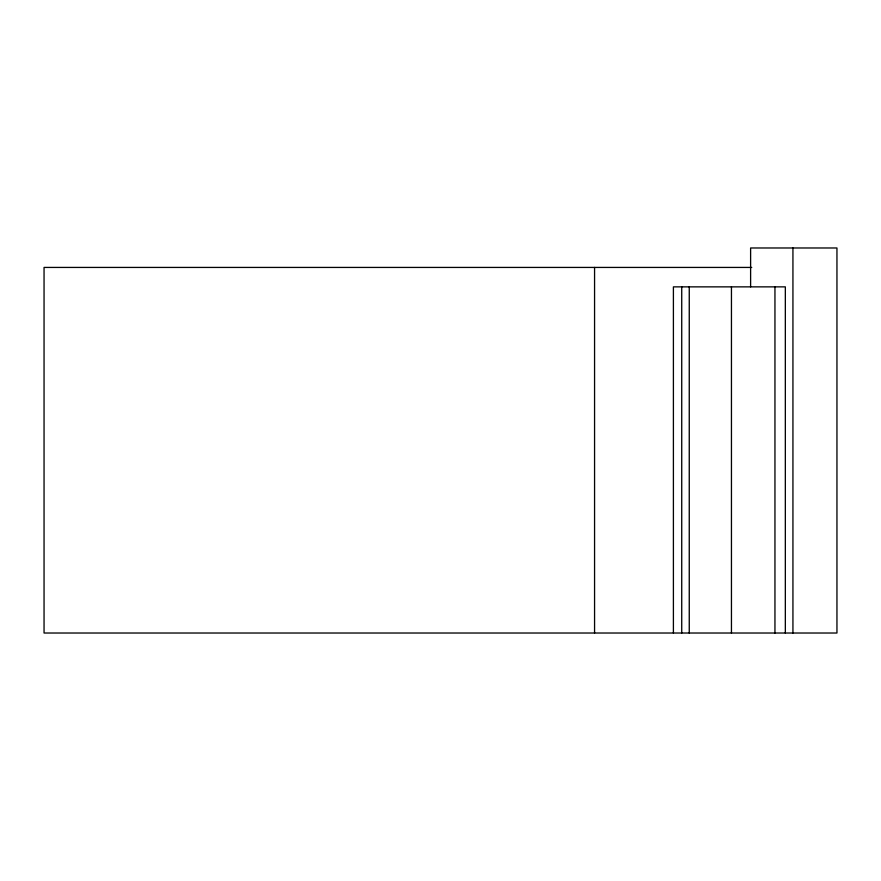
<?xml version="1.0" encoding="UTF-8"?>
<svg xmlns="http://www.w3.org/2000/svg" width="881" height="881" viewBox="0 0 881 881"><rect width="100%" height="100%" fill="white"/><g stroke="black" fill="none" stroke-linecap="round" stroke-linejoin="round"><path stroke-width="1.32" d="M673.403 633.021L673.403 286.865L785.334 286.865L785.334 633.021M751.735 267.428L44.05 267.428L44.05 633.021L836.95 633.021L836.95 247.979L750.612 247.979L750.612 286.865M792.933 247.979L792.933 633.021M774.95 286.865L774.95 633.021M731.45 286.865L731.45 633.021M689.25 286.865L689.25 633.021M681.729 286.865L681.729 633.021M594.565 267.428L594.565 633.021"/></g></svg>
